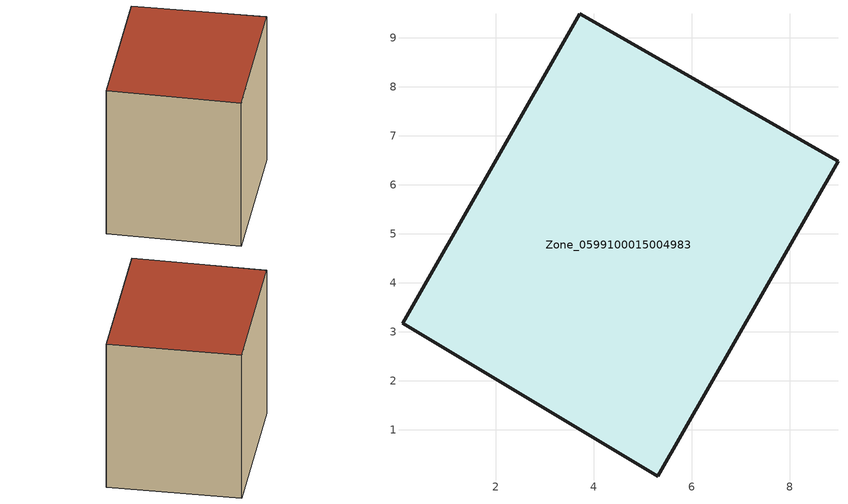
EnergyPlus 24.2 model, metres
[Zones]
Zone_0599100015004983
 floor ground (C_G): 5.3,0.06 0.1,3.17 3.71,9.49 8.98,6.48 z0.8
 wall outside (C_F): 0.1,3.17 5.3,0.06 8.98,6.48 3.71,9.49 0.1,3.17 z0.8:8.21
 roof outside (C_R): 8.98,6.48 3.71,9.49 0.1,3.17 5.3,0.06 z8.21
[BUILDING]
Pand.0599100015004983: North Axis=0; Terrain=City; Loads Convergence Tolerance Value=0.04; Temperature Convergence Tolerance Value=0.4; Solar Distribution=FullExterior; Maximum Number of Warmup Days=25; Minimum Number of Warmup Days=1
[Site:Location]
Rotterdam.The.Hague.AP_ZH_NLD Design_Conditions: Latitude=51.96; Longitude=4.45; Time Zone=1; Elevation=-4.5
[SITE:GROUNDTEMPERATURE:BUILDINGSURFACE]
18, 18, 18, 18, 18, 18, 18, 18, 18, 18, 18, 18
[MATERIAL] Thermal Absorptance=0.9; Solar Absorptance=0.7; Visible Absorptance=0.7
Name | Roughness | Thickness | Conductivity | Density | Specific Heat
G.TI.1946-1964 | MediumSmooth | 0.15 | 1 | 540 | 1210
F.TI.1946-1964 | Rough | 0.3 | 0.857143 | 1920 | 840
R.TI.1946-1964 | MediumRough | 0.2 | 0.277778 | 1500 | 1000
[CONSTRUCTION]
C_G: G.TI.1946-1964
C_F: F.TI.1946-1964
C_R: R.TI.1946-1964
[ZONE]
Zone_0599100015004983: Type=1; Multiplier=1; Ceiling Height=Autocalculate; Volume=Autocalculate; Floor Area=autocalculate; Part of Total Floor Area=Yes
[ZONEINFILTRATION:DESIGNFLOWRATE]
Infil_Zone_0599100015004983: Zone or ZoneList or Space or SpaceList=Zone_0599100015004983; Schedule=AlwaysOn; Design Flow Rate Calculation Method=Flow/Area; Flow Rate per Floor Area=0.003; Constant Term Coefficient=1; Temperature Term Coefficient=0; Velocity Term Coefficient=0; Velocity Squared Term Coefficient=0
[HVACTEMPLATE:ZONE:IDEALLOADSAIRSYSTEM]
Zone_0599100015004983: Maximum Heating Supply Air Temperature=50; Minimum Cooling Supply Air Temperature=13; Maximum Heating Supply Air Humidity Ratio=0.0156; Minimum Cooling Supply Air Humidity Ratio=0.0077; Heating Limit=NoLimit; Cooling Limit=NoLimit; Dehumidification Control Type=ConstantSensibleHeatRatio; Cooling Sensible Heat Ratio=0.7; Dehumidification Setpoint=60; Humidification Control Type=None; Humidification Setpoint=30; Outdoor Air Method=None; Outdoor Air Flow Rate per Person=0.00944; Outdoor Air Flow Rate per Zone Floor Area=0; Outdoor Air Flow Rate per Zone=0; Demand Controlled Ventilation Type=None; Outdoor Air Economizer Type=NoEconomizer; Heat Recovery Type=None; Sensible Heat Recovery Effectiveness=0.7; Latent Heat Recovery Effectiveness=0.65
[ZONECONTROL:THERMOSTAT]
ThermostatControl_Zone_0599100015004983: Zone or ZoneList=Zone_0599100015004983; Control Type Schedule=DualSetpointControlType; Control 1=Thermostat_Zone_0599100015004983; Temperature Difference Between Cutout And Setpoint=0
[THERMOSTATSETPOINT:DUALSETPOINT]
Thermostat_Zone_0599100015004983: Heating Setpoint Temperature Schedule=HeatingSetpoint_Zone_0599100015004983; Cooling Setpoint Temperature Schedule=CoolingSetpoint_Zone_0599100015004983
[SCHEDULE:COMPACT]
HeatingSetpoint_Zone_0599100015004983: Through: 12/31, For: AllDays, Until: 24:00, 21
CoolingSetpoint_Zone_0599100015004983: Through: 12/31, For: AllDays, Until: 24:00, 24
DualSetpointControlType: Through: 12/31, For: AllDays, Until: 24:00, 4
AlwaysOn: Through: 12/31, For: AllDays, Until: 24:00, 1
